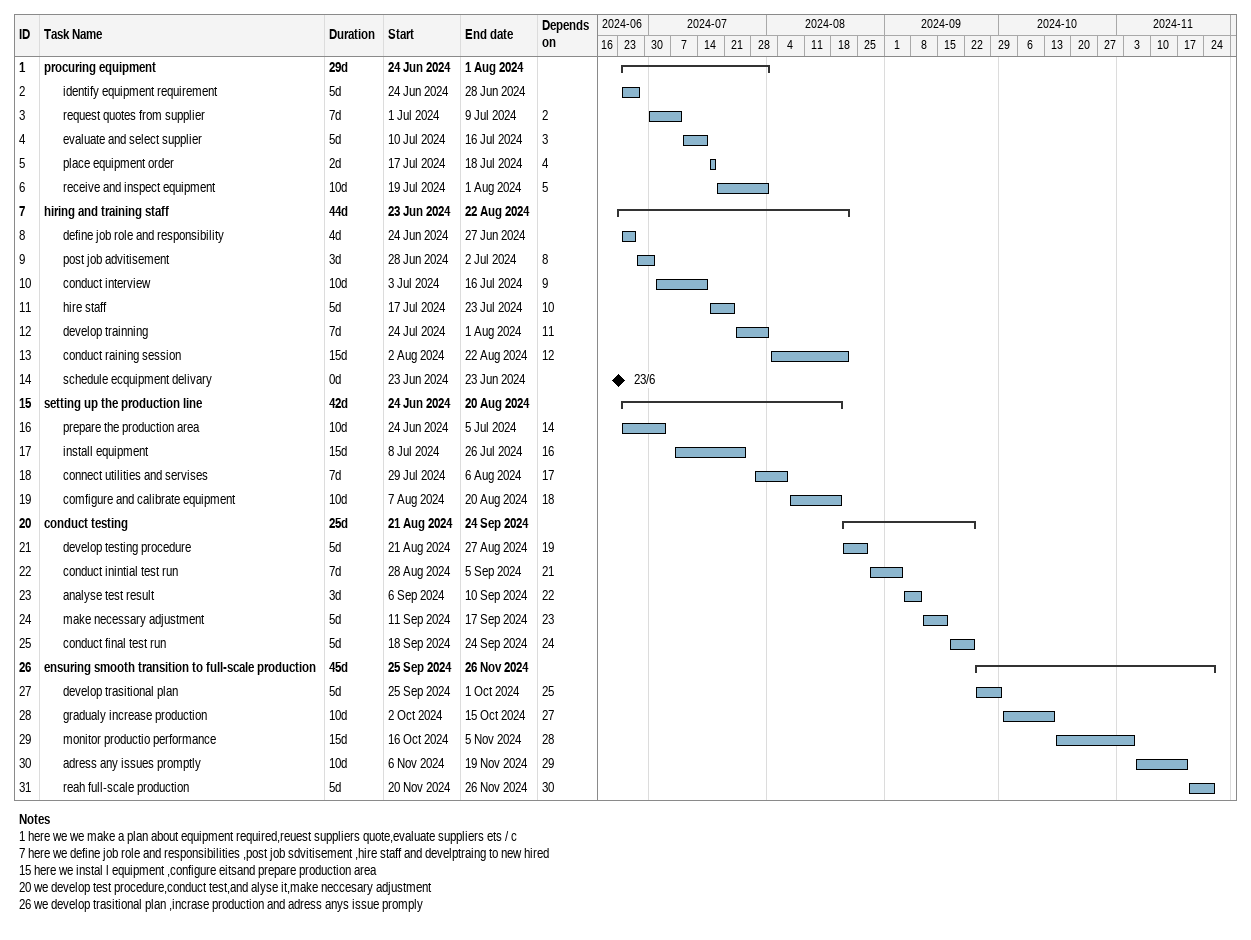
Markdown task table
| ID | Level | Task | Duration | Start | Finish | Predecessors |
|---|---|---|---|---|---|---|
| 1 | 1 | **procuring equipment** | 29d | 2024-06-24 | 2024-08-01 |  |
| 2 | 2 | identify equipment requirement | 5d | 2024-06-24 | 2024-06-28 |  |
| 3 | 2 | request quotes from supplier | 7d | 2024-07-01 | 2024-07-09 | 2 |
| 4 | 2 | evaluate and select supplier | 5d | 2024-07-10 | 2024-07-16 | 3 |
| 5 | 2 | place equipment order | 2d | 2024-07-17 | 2024-07-18 | 4 |
| 6 | 2 | receive and inspect equipment | 10d | 2024-07-19 | 2024-08-01 | 5 |
| 7 | 1 | **hiring and training staff** | 44d | 2024-06-23 | 2024-08-22 |  |
| 8 | 2 | define job role and responsibility | 4d | 2024-06-24 | 2024-06-27 |  |
| 9 | 2 | post job advitisement | 3d | 2024-06-28 | 2024-07-02 | 8 |
| 10 | 2 | conduct interview | 10d | 2024-07-03 | 2024-07-16 | 9 |
| 11 | 2 | hire staff | 5d | 2024-07-17 | 2024-07-23 | 10 |
| 12 | 2 | develop trainning | 7d | 2024-07-24 | 2024-08-01 | 11 |
| 13 | 2 | conduct raining session | 15d | 2024-08-02 | 2024-08-22 | 12 |
| 14 | 2 | schedule ecquipment delivary | 0d | 2024-06-23 | 2024-06-23 |  |
| 15 | 1 | **setting up the production line** | 42d | 2024-06-24 | 2024-08-20 |  |
| 16 | 2 | prepare the production area | 10d | 2024-06-24 | 2024-07-05 | 14 |
| 17 | 2 | install equipment | 15d | 2024-07-08 | 2024-07-26 | 16 |
| 18 | 2 | connect utilities and servises | 7d | 2024-07-29 | 2024-08-06 | 17 |
| 19 | 2 | comfigure and calibrate equipment | 10d | 2024-08-07 | 2024-08-20 | 18 |
| 20 | 1 | **conduct testing** | 25d | 2024-08-21 | 2024-09-24 |  |
| 21 | 2 | develop testing procedure | 5d | 2024-08-21 | 2024-08-27 | 19 |
| 22 | 2 | conduct inintial test run | 7d | 2024-08-28 | 2024-09-05 | 21 |
| 23 | 2 | analyse test result | 3d | 2024-09-06 | 2024-09-10 | 22 |
| 24 | 2 | make necessary adjustment | 5d | 2024-09-11 | 2024-09-17 | 23 |
| 25 | 2 | conduct final test run | 5d | 2024-09-18 | 2024-09-24 | 24 |
| 26 | 1 | **ensuring smooth transition to full-scale production** | 45d | 2024-09-25 | 2024-11-26 |  |
| 27 | 2 | develop trasitional plan | 5d | 2024-09-25 | 2024-10-01 | 25 |
| 28 | 2 | gradualy increase production | 10d | 2024-10-02 | 2024-10-15 | 27 |
| 29 | 2 | monitor productio performance | 15d | 2024-10-16 | 2024-11-05 | 28 |
| 30 | 2 | adress any issues promptly | 10d | 2024-11-06 | 2024-11-19 | 29 |
| 31 | 2 | reah full-scale production | 5d | 2024-11-20 | 2024-11-26 | 30 |

Notes
- 1: here we we make a plan about equipment required,reuest suppliers quote,evaluate suppliers ets / c
- 7: here we define job role and responsibilities ,post job sdvitisement ,hire staff and develptraing to new hired
- 15: here we instal l equipment ,configure eitsand prepare production area
- 20: we develop test procedure,conduct test,and alyse it,make neccesary adjustment
- 26: we develop trasitional plan ,incrase production and adress anys issue promply
